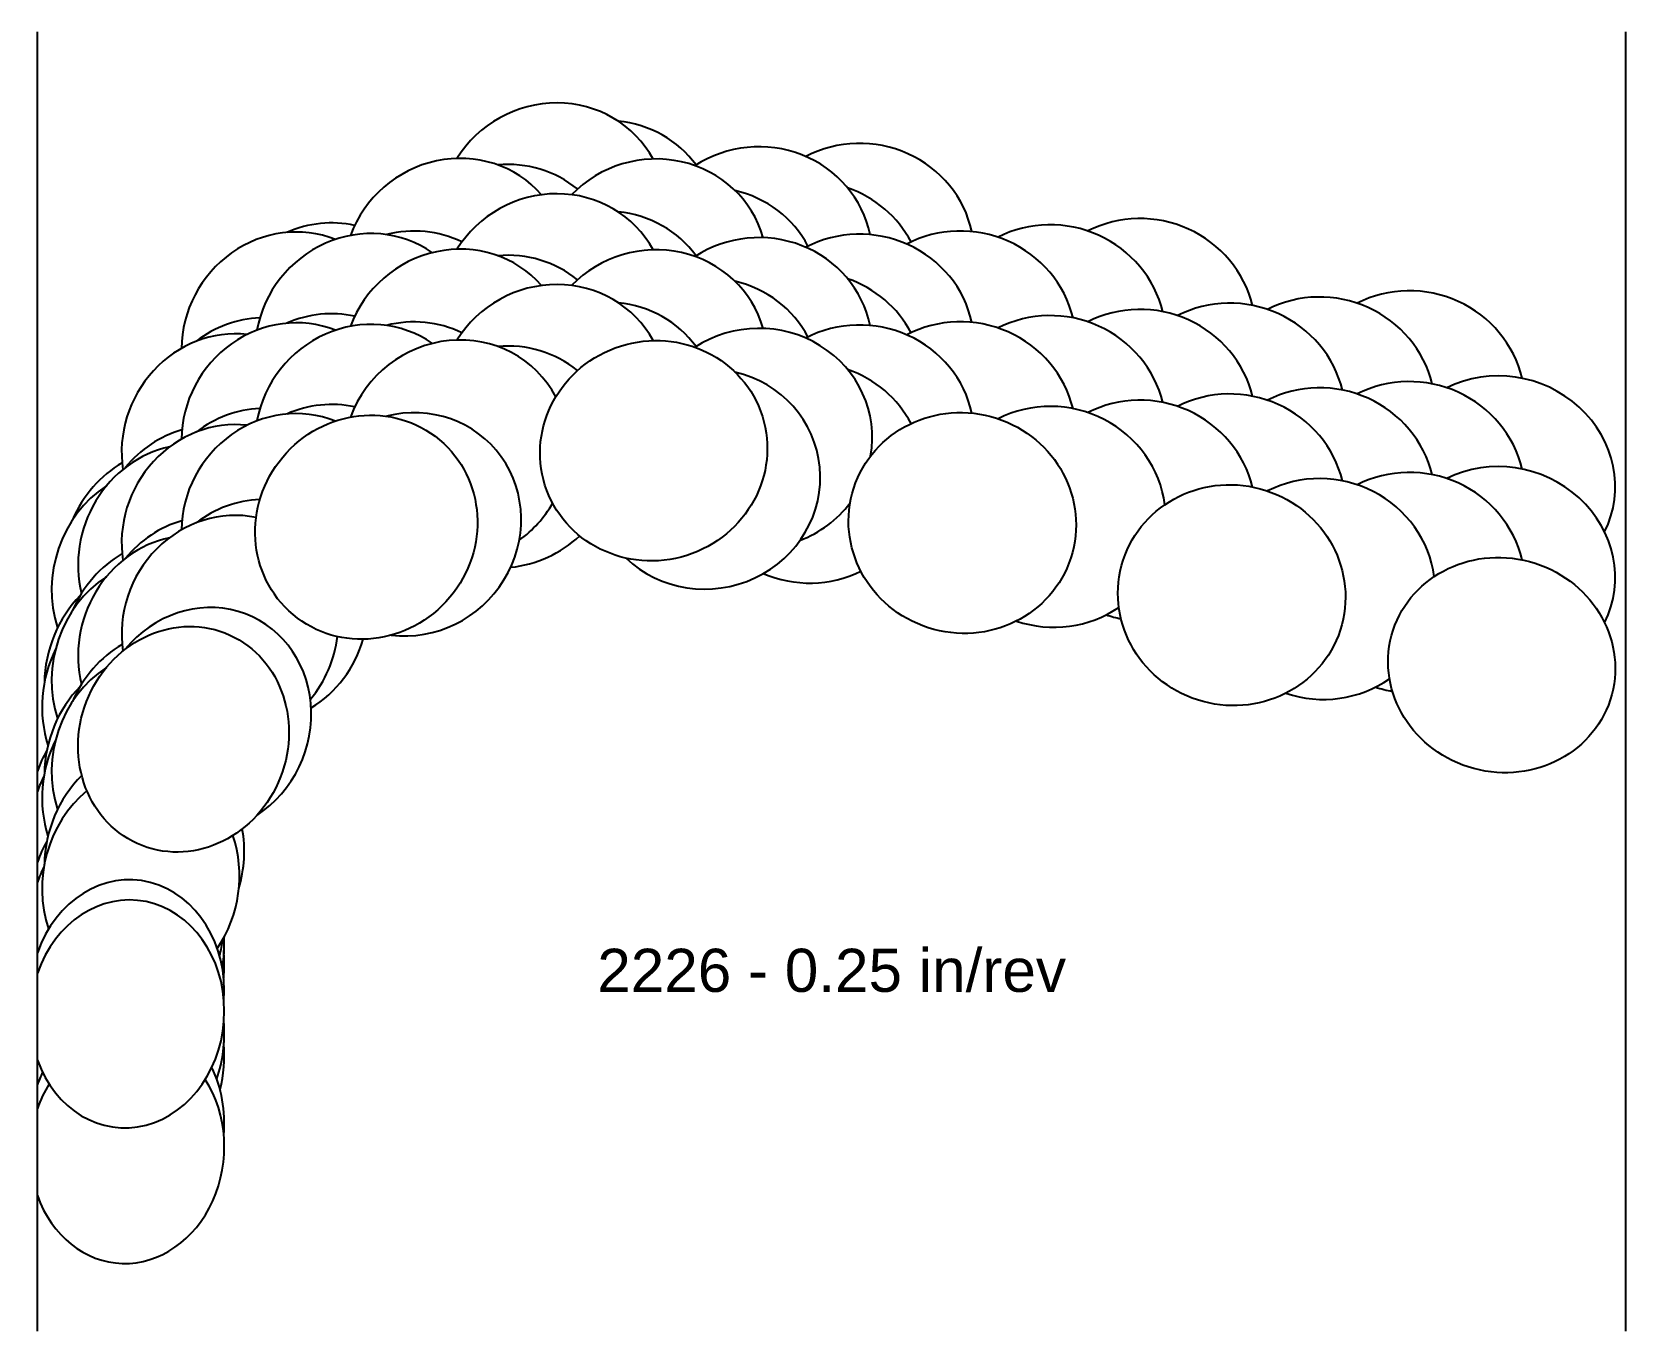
# Model space of a CAD drawing. Header units: inches. Extents: x -4.39 to 0, y -2.47 to 1.1.
import ezdxf
from ezdxf.enums import TextEntityAlignment as Align

# ---------------------------------------------------------------- set-up
doc = ezdxf.new("R2010")
doc.units = ezdxf.units.IN
doc.header["$MEASUREMENT"] = 0
for name, color, linetype, true_color in [('Blade_1', 30, 'Continuous', 0xff7f00), ('Blade_2', 7, 'Continuous', 0xcccc00), ('Blade_3', 7, 'Continuous', 0x00cc00), ('Blade_4', 7, 'Continuous', 0x00cccc), ('Blade_5', 7, 'Continuous', 0x0066cc), ('Blade_6', 190, 'Continuous', 0x7f00ff)]:
    doc.layers.add(name, color=color, linetype=linetype, true_color=true_color)
doc.layers.add('Gage_Line', color=7, linetype='Continuous')
doc.styles.get("Standard").update_dxf_attribs({"font": 'arial.ttf'})

msp = doc.modelspace()

# ---------------------------------------------------------------- linework, layer by layer
at = {"layer": 'Blade_1'}
for centre, major_axis, ratio, start_param, end_param in [((-2.6777, 0.4507), (0.2994, 0.0945), 0.962719, 6.255882, 8.366084), ((-3.4692, 0.2401), (0.2018, 0.2406), 0.956666, 6.366526, 8.391566), ((-1.8277, 0.2517), (0.3033, -0.0813), 0.965926, 6.768807, 8.61663), ((-2.6777, 0.2007), (0.2994, 0.0945), 0.962719, 6.255882, 8.366084), ((-1.0858, 0.0529), (0.3033, -0.0813), 0.965926, 6.768877, 8.603157), ((-3.4692, -0.0099), (0.2018, 0.2406), 0.956666, 6.366526, 8.391566), ((-1.8277, 0.0017), (0.3033, -0.0813), 0.965926, 6.768807, 8.61663), ((-0.3423, -0.1396), (0.3033, -0.0813), 0.939693, 6.094226, 8.605155), ((-1.0858, -0.1971), (0.3033, -0.0813), 0.965926, 6.768877, 8.603157), ((-3.9726, -0.3438), (0.1138, 0.2927), 0.913042, 6.818977, 8.517099), ((-0.3423, -0.3896), (0.3033, -0.0813), 0.939693, 6.094226, 8.605155), ((-3.9726, -0.5938), (0.1138, 0.2927), 0.913042, 6.818977, 8.517099), ((-4.1277, -1.1001), (0.0239, 0.3131), 0.85108, 1.120227, 1.268819), ((-4.1277, -1.3501), (0.0239, 0.3131), 0.85108, 7.403412, 7.552005), ((-4.1277, -1.6001), (0.0239, 0.3131), 0.85108, 2.051906, 7.552005), ((-4.1277, -1.3501), (0.0239, 0.3131), 0.85108, 4.486863, 4.634852)]:
    msp.add_ellipse(centre, major_axis=major_axis, ratio=ratio, start_param=start_param, end_param=end_param, dxfattribs=at)
for centre, major_axis, ratio in [((-2.6777, -0.0493), (0.2994, 0.0945), 0.962719), ((-1.8277, -0.2483), (0.3033, -0.0813), 0.965926), ((-3.4692, -0.2599), (0.2018, 0.2406), 0.956666), ((-1.0858, -0.4471), (0.3033, -0.0813), 0.965926), ((-0.3423, -0.6396), (0.3033, -0.0813), 0.939693), ((-3.9726, -0.8438), (0.1138, 0.2927), 0.913042)]:
    msp.add_ellipse(centre, major_axis=major_axis, ratio=ratio, dxfattribs=at)
at = {"layer": 'Blade_2'}
for centre, major_axis, ratio, start_param, end_param in [((-2.5322, 0.3726), (0.3061, 0.07), 0.96349, 6.535883, 7.384387), ((-3.3501, 0.2479), (0.2233, 0.2208), 0.957794, 6.608421, 7.303894), ((-2.5322, 0.1226), (0.3061, 0.07), 0.96349, 6.535883, 7.384387), ((-3.3501, -0.0021), (0.2233, 0.2208), 0.957794, 6.608421, 7.303894), ((-2.5322, -0.1274), (0.3061, 0.07), 0.96349, 3.71022, 7.384387), ((-3.3501, -0.2521), (0.2233, 0.2208), 0.957794, 3.789066, 7.303894), ((-3.9151, -0.2916), (0.1245, 0.2883), 0.926036, 6.931669, 7.552092), ((-3.9151, -0.5416), (0.1245, 0.2883), 0.926036, 6.931669, 7.552092), ((-3.9151, -0.7916), (0.1245, 0.2883), 0.926036, 4.090341, 7.552092), ((-4.1277, -1.0445), (0.0239, 0.3131), 0.85108, 7.346439, 7.552005), ((-4.1277, -1.2945), (0.0239, 0.3131), 0.85108, 7.346439, 7.552005), ((-4.1277, -1.5445), (0.0239, 0.3131), 0.85108, 4.713214, 7.552005)]:
    msp.add_ellipse(centre, major_axis=major_axis, ratio=ratio, start_param=start_param, end_param=end_param, dxfattribs=at)
at = {"layer": 'Blade_3'}
for centre, major_axis, ratio, start_param, end_param in [((-2.3896, 0.4847), (0.3127, 0.0288), 0.964134, 6.390767, 8.353253), ((-3.2232, 0.4492), (0.2433, 0.1986), 0.958889, 6.317084, 8.407655), ((-1.5804, 0.2687), (0.3033, -0.0813), 0.965926, 6.768807, 8.602728), ((-2.3896, 0.2347), (0.3127, 0.0288), 0.964134, 6.390767, 8.353253), ((-3.2232, 0.1992), (0.2433, 0.1986), 0.958889, 6.317084, 8.407655), ((-0.8384, 0.0699), (0.3033, -0.0813), 0.965926, 6.768807, 8.602873), ((-1.5804, 0.0187), (0.3033, -0.0813), 0.965926, 6.768807, 8.602728), ((-3.8448, -0.0379), (0.1346, 0.2837), 0.938041, 6.592312, 8.477507), ((-3.2232, -0.0508), (0.2433, 0.1986), 0.958889, 6.08741, 8.407655), ((-2.3896, -0.0153), (0.3127, 0.0288), 0.964134, 6.026641, 8.353253), ((-0.8384, -0.1801), (0.3033, -0.0813), 0.965926, 6.768807, 8.602873), ((-1.5804, -0.2313), (0.3033, -0.0813), 0.965926, 6.663864, 8.602728), ((-3.8448, -0.2879), (0.1346, 0.2837), 0.938041, 6.592312, 8.477507), ((-0.8384, -0.4301), (0.3033, -0.0813), 0.965926, 6.667322, 8.602873), ((-3.8448, -0.5379), (0.1346, 0.2837), 0.938041, 6.507383, 8.477507), ((-3.2232, -0.0508), (0.2433, 0.1986), 0.958889, 4.651999, 5.092658), ((-2.3896, -0.0153), (0.3127, 0.0288), 0.964134, 4.997682, 5.560471), ((-1.5804, -0.2313), (0.3033, -0.0813), 0.965926, 4.646356, 5.592772), ((-3.8448, -0.5379), (0.1346, 0.2837), 0.938041, 4.448215, 5.05706), ((-4.0903, -0.7371), (0.0613, 0.308), 0.859946, 7.548864, 8.429457), ((-0.8384, -0.4301), (0.3033, -0.0813), 0.965926, 4.646154, 5.60608), ((-4.0903, -0.9871), (0.0613, 0.308), 0.859946, 7.548864, 8.429457), ((-4.0903, -1.2371), (0.0613, 0.308), 0.859946, 7.087905, 8.449146), ((-4.0903, -1.2371), (0.0613, 0.308), 0.859946, 4.256227, 5.305701), ((-4.1277, -1.4734), (0.024, 0.3131), 0.851108, 4.688447, 4.906708), ((-4.1277, -1.7234), (0.024, 0.3131), 0.851108, 4.50329, 4.906708), ((-4.1277, -1.9734), (0.024, 0.3131), 0.851108, 2.052375, 5.439613), ((-4.1277, -1.9734), (0.024, 0.3131), 0.851108, 1.023346, 1.269086)]:
    msp.add_ellipse(centre, major_axis=major_axis, ratio=ratio, start_param=start_param, end_param=end_param, dxfattribs=at)
at = {"layer": 'Blade_4'}
for centre, major_axis, ratio, start_param, end_param in [((-3.091, 0.4335), (0.2613, 0.1741), 0.959944, 6.569443, 7.337662), ((-2.2491, 0.3892), (0.3139, -0.0076), 0.96468, 6.774721, 7.534667), ((-3.091, 0.1835), (0.2613, 0.1741), 0.959944, 6.569443, 7.337662), ((-2.2491, 0.1392), (0.3139, -0.0076), 0.96468, 6.774721, 7.534667), ((-3.7654, 0.0067), (0.1499, 0.2759), 0.94411, 6.794697, 7.414563), ((-3.091, -0.0665), (0.2613, 0.1741), 0.959944, 6.569443, 7.337662), ((-2.2491, -0.1108), (0.3139, -0.0076), 0.96468, 6.774721, 7.534667), ((-3.7654, -0.2433), (0.1499, 0.2759), 0.94411, 6.794697, 7.414563), ((-3.7654, -0.4933), (0.1499, 0.2759), 0.94411, 6.794697, 7.414563), ((-3.091, -0.0665), (0.2613, 0.1741), 0.959944, 4.206175, 4.884864), ((-2.2491, -0.1108), (0.3139, -0.0076), 0.96468, 4.319813, 5.205138), ((-4.0806, -0.6735), (0.0771, 0.3044), 0.868247, 7.262661, 8.117061), ((-3.7654, -0.4933), (0.1499, 0.2759), 0.94411, 4.165183, 4.942289), ((-4.0806, -0.9235), (0.0771, 0.3044), 0.868247, 7.262661, 8.117061), ((-4.0806, -1.1735), (0.0771, 0.3044), 0.868247, 7.242484, 8.117061), ((-4.0806, -1.1735), (0.0771, 0.3044), 0.868247, 4.665153, 5.198161), ((-4.1277, -1.4081), (0.0239, 0.3131), 0.85108, 4.69797, 4.840895), ((-4.1277, -1.6581), (0.0239, 0.3131), 0.85108, 4.69797, 4.877687), ((-4.1277, -1.9081), (0.0239, 0.3131), 0.85108, 4.69797, 5.31518), ((-4.1277, -1.9081), (0.0239, 0.3131), 0.85108, 7.430323, 7.552005)]:
    msp.add_ellipse(centre, major_axis=major_axis, ratio=ratio, start_param=start_param, end_param=end_param, dxfattribs=at)
at = {"layer": 'Blade_5'}
for centre, major_axis, ratio, start_param, end_param in [((-2.9548, 0.6038), (0.2773, 0.1472), 0.960964, 6.294085, 8.399118), ((-2.1085, 0.4938), (0.3122, -0.0332), 0.965127, 6.593362, 8.456369), ((-2.9548, 0.3538), (0.2773, 0.1472), 0.960964, 6.294085, 8.399118), ((-1.3331, 0.2858), (0.3033, -0.0813), 0.965926, 6.76916, 8.602728), ((-3.6757, 0.2432), (0.1655, 0.2668), 0.949972, 6.449168, 8.421169), ((-2.1085, 0.2438), (0.3122, -0.0332), 0.965127, 6.593362, 8.456369), ((-2.9548, 0.1038), (0.2773, 0.1472), 0.960964, 6.294085, 8.399118), ((-0.5911, 0.087), (0.3033, -0.0813), 0.965926, 6.762922, 8.602728), ((-3.6757, -0.0068), (0.1655, 0.2668), 0.949972, 6.449168, 8.421169), ((-2.1085, -0.0062), (0.3122, -0.0332), 0.965127, 6.593362, 8.456369), ((-1.3331, 0.0358), (0.3033, -0.0813), 0.965926, 6.76916, 8.602728), ((-0.5911, -0.163), (0.3033, -0.0813), 0.965926, 6.762922, 8.602728), ((-1.3331, -0.2142), (0.3033, -0.0813), 0.965926, 6.76916, 8.602728), ((-3.6757, -0.2568), (0.1655, 0.2668), 0.949972, 6.449168, 8.421169), ((-0.5911, -0.413), (0.3033, -0.0813), 0.965926, 6.762922, 8.602728), ((-4.0551, -0.4117), (0.09, 0.3008), 0.884141, 7.089771, 8.526196), ((-4.0551, -0.6617), (0.09, 0.3008), 0.884141, 7.089771, 8.526196), ((-1.3331, -0.2142), (0.3033, -0.0813), 0.965926, 4.646356, 4.780912), ((-4.0551, -0.9117), (0.09, 0.3008), 0.884141, 7.089771, 8.526196), ((-0.5911, -0.413), (0.3033, -0.0813), 0.965926, 4.646356, 4.798938), ((-4.1277, -1.4144), (0.0239, 0.3131), 0.85108, 4.593091, 4.859673), ((-4.1277, -1.6644), (0.0239, 0.3131), 0.85108, 4.403024, 4.904692), ((-4.1277, -1.6644), (0.0239, 0.3131), 0.85108, 8.335091, 8.342479)]:
    msp.add_ellipse(centre, major_axis=major_axis, ratio=ratio, start_param=start_param, end_param=end_param, dxfattribs=at)
at = {"layer": 'Blade_6'}
for centre, major_axis, ratio, start_param, end_param in [((-2.8163, 0.5562), (0.2907, 0.1187), 0.961889, 6.521123, 7.348281), ((-3.5772, 0.2685), (0.1803, 0.257), 0.955613, 6.664504, 7.288158), ((-2.8163, 0.3062), (0.2907, 0.1187), 0.961889, 6.521123, 7.348281), ((-2.8163, 0.0562), (0.2907, 0.1187), 0.961889, 6.521123, 7.348281), ((-3.5772, 0.0185), (0.1803, 0.257), 0.955613, 6.664504, 7.288158), ((-3.5772, -0.2315), (0.1803, 0.257), 0.955613, 6.664504, 7.288158), ((-4.0199, -0.3546), (0.1023, 0.2969), 0.899079, 7.089293, 7.775372), ((-4.0199, -0.6046), (0.1023, 0.2969), 0.899079, 7.089293, 7.775372), ((-4.0199, -0.8546), (0.1023, 0.2969), 0.899079, 7.089293, 7.775372), ((-4.1277, -1.6106), (0.0239, 0.3131), 0.85108, 4.716095, 4.726223)]:
    msp.add_ellipse(centre, major_axis=major_axis, ratio=ratio, start_param=start_param, end_param=end_param, dxfattribs=at)
at = {"layer": 'Gage_Line'}
for p, q in [((-4.375, -2.4734), (-4.375, 1.1038)), ((0, -2.4734), (0, 1.1038))]:
    msp.add_line(p, q, dxfattribs=at)

# ---------------------------------------------------------------- texts
msp.add_text('2226 - 0.25 in/rev', height=0.11875).set_placement((-2.1875, -1.48), align=Align.MIDDLE_CENTER)

doc.saveas('drawing.dxf')
